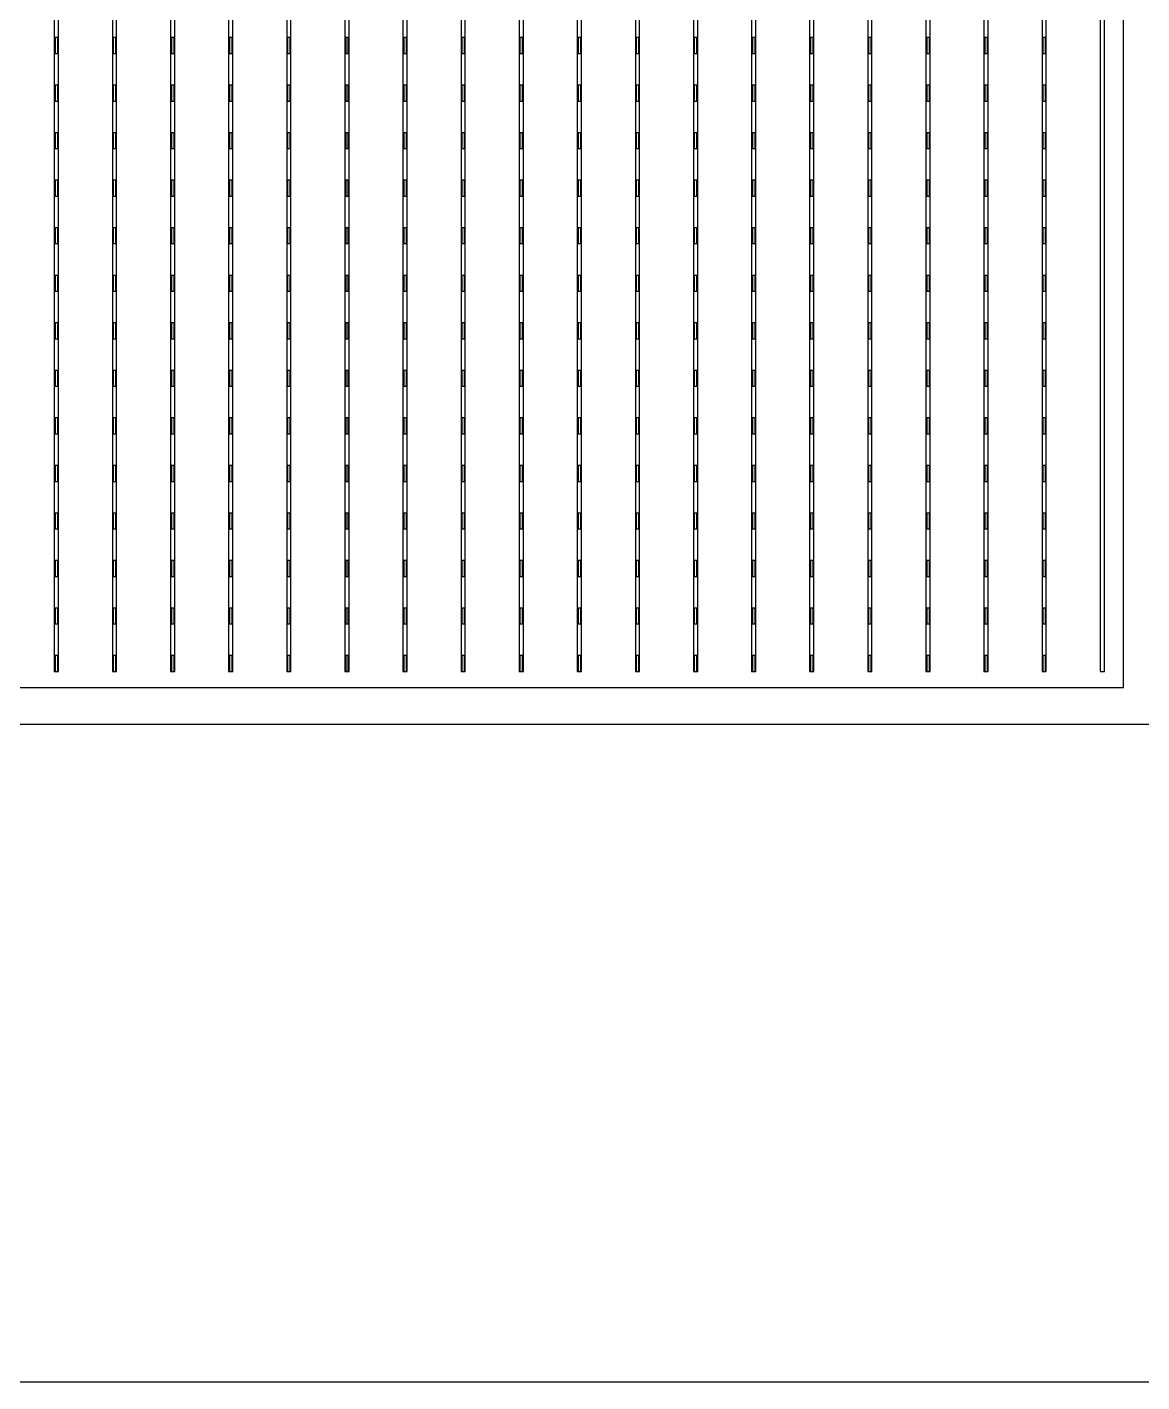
# Model space of a CAD drawing. Header units: millimetres. Extents: x -18 to 142, y -7 to 153.
# Drawn here: x 9.64 to 20.2, y -6.72 to 6.1 of the extents above; entities that cross this region are included whole.
import ezdxf

# ---------------------------------------------------------------- set-up
doc = ezdxf.new("R2010")
doc.units = ezdxf.units.MM
for name, color, linetype in [('CELLS', 5, 'Continuous'), ('CONTACT_PADS', 2, 'Continuous'), ('DICING', 4, 'Continuous'), ('FINGERS', 1, 'Continuous'), ('INSULATION', 2, 'Continuous'), ('WAFER', 1, 'Continuous')]:
    doc.layers.add(name, color=color, linetype=linetype)

msp = doc.modelspace()

# ---------------------------------------------------------------- linework, layer by layer
at = {"layer": 'CELLS'}
msp.add_lwpolyline([(20.37, -0.5), (20.37, 20.4), (-0.53, 20.4), (-0.53, -0.5), (20.37, -0.5)], close=True, dxfattribs=at)
at = {"layer": 'CONTACT_PADS'}
for points in [[(9.933, 5.85), (9.933, 6), (9.908, 6), (9.908, 5.85), (9.933, 5.85)], [(10.483, 5.85), (10.483, 6), (10.458, 6), (10.458, 5.85), (10.483, 5.85)], [(11.033, 5.85), (11.033, 6), (11.008, 6), (11.008, 5.85), (11.033, 5.85)], [(11.583, 5.85), (11.583, 6), (11.558, 6), (11.558, 5.85), (11.583, 5.85)], [(12.133, 5.85), (12.133, 6), (12.108, 6), (12.108, 5.85), (12.133, 5.85)], [(12.683, 5.85), (12.683, 6), (12.658, 6), (12.658, 5.85), (12.683, 5.85)], [(13.233, 5.85), (13.233, 6), (13.208, 6), (13.208, 5.85), (13.233, 5.85)], [(13.783, 5.85), (13.783, 6), (13.758, 6), (13.758, 5.85), (13.783, 5.85)], [(14.333, 5.85), (14.333, 6), (14.308, 6), (14.308, 5.85), (14.333, 5.85)], [(14.883, 5.85), (14.883, 6), (14.858, 6), (14.858, 5.85), (14.883, 5.85)], [(15.433, 5.85), (15.433, 6), (15.408, 6), (15.408, 5.85), (15.433, 5.85)], [(15.983, 5.85), (15.983, 6), (15.958, 6), (15.958, 5.85), (15.983, 5.85)], [(16.533, 5.85), (16.533, 6), (16.508, 6), (16.508, 5.85), (16.533, 5.85)], [(17.083, 5.85), (17.083, 6), (17.058, 6), (17.058, 5.85), (17.083, 5.85)], [(17.633, 5.85), (17.633, 6), (17.608, 6), (17.608, 5.85), (17.633, 5.85)], [(18.183, 5.85), (18.183, 6), (18.158, 6), (18.158, 5.85), (18.183, 5.85)], [(18.733, 5.85), (18.733, 6), (18.708, 6), (18.708, 5.85), (18.733, 5.85)], [(19.283, 5.85), (19.283, 6), (19.258, 6), (19.258, 5.85), (19.283, 5.85)], [(9.933, 5.4), (9.933, 5.55), (9.908, 5.55), (9.908, 5.4), (9.933, 5.4)], [(10.483, 5.4), (10.483, 5.55), (10.458, 5.55), (10.458, 5.4), (10.483, 5.4)], [(11.033, 5.4), (11.033, 5.55), (11.008, 5.55), (11.008, 5.4), (11.033, 5.4)], [(11.583, 5.4), (11.583, 5.55), (11.558, 5.55), (11.558, 5.4), (11.583, 5.4)], [(12.133, 5.4), (12.133, 5.55), (12.108, 5.55), (12.108, 5.4), (12.133, 5.4)], [(12.683, 5.4), (12.683, 5.55), (12.658, 5.55), (12.658, 5.4), (12.683, 5.4)], [(13.233, 5.4), (13.233, 5.55), (13.208, 5.55), (13.208, 5.4), (13.233, 5.4)], [(13.783, 5.4), (13.783, 5.55), (13.758, 5.55), (13.758, 5.4), (13.783, 5.4)], [(14.333, 5.4), (14.333, 5.55), (14.308, 5.55), (14.308, 5.4), (14.333, 5.4)], [(14.883, 5.4), (14.883, 5.55), (14.858, 5.55), (14.858, 5.4), (14.883, 5.4)], [(15.433, 5.4), (15.433, 5.55), (15.408, 5.55), (15.408, 5.4), (15.433, 5.4)], [(15.983, 5.4), (15.983, 5.55), (15.958, 5.55), (15.958, 5.4), (15.983, 5.4)], [(16.533, 5.4), (16.533, 5.55), (16.508, 5.55), (16.508, 5.4), (16.533, 5.4)], [(17.083, 5.4), (17.083, 5.55), (17.058, 5.55), (17.058, 5.4), (17.083, 5.4)], [(17.633, 5.4), (17.633, 5.55), (17.608, 5.55), (17.608, 5.4), (17.633, 5.4)], [(18.183, 5.4), (18.183, 5.55), (18.158, 5.55), (18.158, 5.4), (18.183, 5.4)], [(18.733, 5.4), (18.733, 5.55), (18.708, 5.55), (18.708, 5.4), (18.733, 5.4)], [(19.283, 5.4), (19.283, 5.55), (19.258, 5.55), (19.258, 5.4), (19.283, 5.4)], [(9.933, 4.95), (9.933, 5.1), (9.908, 5.1), (9.908, 4.95), (9.933, 4.95)], [(10.483, 4.95), (10.483, 5.1), (10.458, 5.1), (10.458, 4.95), (10.483, 4.95)], [(11.033, 4.95), (11.033, 5.1), (11.008, 5.1), (11.008, 4.95), (11.033, 4.95)], [(11.583, 4.95), (11.583, 5.1), (11.558, 5.1), (11.558, 4.95), (11.583, 4.95)], [(12.133, 4.95), (12.133, 5.1), (12.108, 5.1), (12.108, 4.95), (12.133, 4.95)], [(12.683, 4.95), (12.683, 5.1), (12.658, 5.1), (12.658, 4.95), (12.683, 4.95)], [(13.233, 4.95), (13.233, 5.1), (13.208, 5.1), (13.208, 4.95), (13.233, 4.95)], [(13.783, 4.95), (13.783, 5.1), (13.758, 5.1), (13.758, 4.95), (13.783, 4.95)], [(14.333, 4.95), (14.333, 5.1), (14.308, 5.1), (14.308, 4.95), (14.333, 4.95)], [(14.883, 4.95), (14.883, 5.1), (14.858, 5.1), (14.858, 4.95), (14.883, 4.95)], [(15.433, 4.95), (15.433, 5.1), (15.408, 5.1), (15.408, 4.95), (15.433, 4.95)], [(15.983, 4.95), (15.983, 5.1), (15.958, 5.1), (15.958, 4.95), (15.983, 4.95)], [(16.533, 4.95), (16.533, 5.1), (16.508, 5.1), (16.508, 4.95), (16.533, 4.95)], [(17.083, 4.95), (17.083, 5.1), (17.058, 5.1), (17.058, 4.95), (17.083, 4.95)], [(17.633, 4.95), (17.633, 5.1), (17.608, 5.1), (17.608, 4.95), (17.633, 4.95)], [(18.183, 4.95), (18.183, 5.1), (18.158, 5.1), (18.158, 4.95), (18.183, 4.95)], [(18.733, 4.95), (18.733, 5.1), (18.708, 5.1), (18.708, 4.95), (18.733, 4.95)], [(19.283, 4.95), (19.283, 5.1), (19.258, 5.1), (19.258, 4.95), (19.283, 4.95)], [(9.933, 4.5), (9.933, 4.65), (9.908, 4.65), (9.908, 4.5), (9.933, 4.5)], [(10.483, 4.5), (10.483, 4.65), (10.458, 4.65), (10.458, 4.5), (10.483, 4.5)], [(11.033, 4.5), (11.033, 4.65), (11.008, 4.65), (11.008, 4.5), (11.033, 4.5)], [(11.583, 4.5), (11.583, 4.65), (11.558, 4.65), (11.558, 4.5), (11.583, 4.5)], [(12.133, 4.5), (12.133, 4.65), (12.108, 4.65), (12.108, 4.5), (12.133, 4.5)], [(12.683, 4.5), (12.683, 4.65), (12.658, 4.65), (12.658, 4.5), (12.683, 4.5)], [(13.233, 4.5), (13.233, 4.65), (13.208, 4.65), (13.208, 4.5), (13.233, 4.5)], [(13.783, 4.5), (13.783, 4.65), (13.758, 4.65), (13.758, 4.5), (13.783, 4.5)], [(14.333, 4.5), (14.333, 4.65), (14.308, 4.65), (14.308, 4.5), (14.333, 4.5)], [(14.883, 4.5), (14.883, 4.65), (14.858, 4.65), (14.858, 4.5), (14.883, 4.5)], [(15.433, 4.5), (15.433, 4.65), (15.408, 4.65), (15.408, 4.5), (15.433, 4.5)], [(15.983, 4.5), (15.983, 4.65), (15.958, 4.65), (15.958, 4.5), (15.983, 4.5)], [(16.533, 4.5), (16.533, 4.65), (16.508, 4.65), (16.508, 4.5), (16.533, 4.5)], [(17.083, 4.5), (17.083, 4.65), (17.058, 4.65), (17.058, 4.5), (17.083, 4.5)], [(17.633, 4.5), (17.633, 4.65), (17.608, 4.65), (17.608, 4.5), (17.633, 4.5)], [(18.183, 4.5), (18.183, 4.65), (18.158, 4.65), (18.158, 4.5), (18.183, 4.5)], [(18.733, 4.5), (18.733, 4.65), (18.708, 4.65), (18.708, 4.5), (18.733, 4.5)], [(19.283, 4.5), (19.283, 4.65), (19.258, 4.65), (19.258, 4.5), (19.283, 4.5)], [(9.933, 4.05), (9.933, 4.2), (9.908, 4.2), (9.908, 4.05), (9.933, 4.05)], [(10.483, 4.05), (10.483, 4.2), (10.458, 4.2), (10.458, 4.05), (10.483, 4.05)], [(11.033, 4.05), (11.033, 4.2), (11.008, 4.2), (11.008, 4.05), (11.033, 4.05)], [(11.583, 4.05), (11.583, 4.2), (11.558, 4.2), (11.558, 4.05), (11.583, 4.05)], [(12.133, 4.05), (12.133, 4.2), (12.108, 4.2), (12.108, 4.05), (12.133, 4.05)], [(12.683, 4.05), (12.683, 4.2), (12.658, 4.2), (12.658, 4.05), (12.683, 4.05)], [(13.233, 4.05), (13.233, 4.2), (13.208, 4.2), (13.208, 4.05), (13.233, 4.05)], [(13.783, 4.05), (13.783, 4.2), (13.758, 4.2), (13.758, 4.05), (13.783, 4.05)], [(14.333, 4.05), (14.333, 4.2), (14.308, 4.2), (14.308, 4.05), (14.333, 4.05)], [(14.883, 4.05), (14.883, 4.2), (14.858, 4.2), (14.858, 4.05), (14.883, 4.05)], [(15.433, 4.05), (15.433, 4.2), (15.408, 4.2), (15.408, 4.05), (15.433, 4.05)], [(15.983, 4.05), (15.983, 4.2), (15.958, 4.2), (15.958, 4.05), (15.983, 4.05)], [(16.533, 4.05), (16.533, 4.2), (16.508, 4.2), (16.508, 4.05), (16.533, 4.05)], [(17.083, 4.05), (17.083, 4.2), (17.058, 4.2), (17.058, 4.05), (17.083, 4.05)], [(17.633, 4.05), (17.633, 4.2), (17.608, 4.2), (17.608, 4.05), (17.633, 4.05)], [(18.183, 4.05), (18.183, 4.2), (18.158, 4.2), (18.158, 4.05), (18.183, 4.05)], [(18.733, 4.05), (18.733, 4.2), (18.708, 4.2), (18.708, 4.05), (18.733, 4.05)], [(19.283, 4.05), (19.283, 4.2), (19.258, 4.2), (19.258, 4.05), (19.283, 4.05)], [(9.933, 3.6), (9.933, 3.75), (9.908, 3.75), (9.908, 3.6), (9.933, 3.6)], [(10.483, 3.6), (10.483, 3.75), (10.458, 3.75), (10.458, 3.6), (10.483, 3.6)], [(11.033, 3.6), (11.033, 3.75), (11.008, 3.75), (11.008, 3.6), (11.033, 3.6)], [(11.583, 3.6), (11.583, 3.75), (11.558, 3.75), (11.558, 3.6), (11.583, 3.6)], [(12.133, 3.6), (12.133, 3.75), (12.108, 3.75), (12.108, 3.6), (12.133, 3.6)], [(12.683, 3.6), (12.683, 3.75), (12.658, 3.75), (12.658, 3.6), (12.683, 3.6)], [(13.233, 3.6), (13.233, 3.75), (13.208, 3.75), (13.208, 3.6), (13.233, 3.6)], [(13.783, 3.6), (13.783, 3.75), (13.758, 3.75), (13.758, 3.6), (13.783, 3.6)], [(14.333, 3.6), (14.333, 3.75), (14.308, 3.75), (14.308, 3.6), (14.333, 3.6)], [(14.883, 3.6), (14.883, 3.75), (14.858, 3.75), (14.858, 3.6), (14.883, 3.6)], [(15.433, 3.6), (15.433, 3.75), (15.408, 3.75), (15.408, 3.6), (15.433, 3.6)], [(15.983, 3.6), (15.983, 3.75), (15.958, 3.75), (15.958, 3.6), (15.983, 3.6)], [(16.533, 3.6), (16.533, 3.75), (16.508, 3.75), (16.508, 3.6), (16.533, 3.6)], [(17.083, 3.6), (17.083, 3.75), (17.058, 3.75), (17.058, 3.6), (17.083, 3.6)], [(17.633, 3.6), (17.633, 3.75), (17.608, 3.75), (17.608, 3.6), (17.633, 3.6)], [(18.183, 3.6), (18.183, 3.75), (18.158, 3.75), (18.158, 3.6), (18.183, 3.6)], [(18.733, 3.6), (18.733, 3.75), (18.708, 3.75), (18.708, 3.6), (18.733, 3.6)], [(19.283, 3.6), (19.283, 3.75), (19.258, 3.75), (19.258, 3.6), (19.283, 3.6)], [(9.933, 3.15), (9.933, 3.3), (9.908, 3.3), (9.908, 3.15), (9.933, 3.15)], [(10.483, 3.15), (10.483, 3.3), (10.458, 3.3), (10.458, 3.15), (10.483, 3.15)], [(11.033, 3.15), (11.033, 3.3), (11.008, 3.3), (11.008, 3.15), (11.033, 3.15)], [(11.583, 3.15), (11.583, 3.3), (11.558, 3.3), (11.558, 3.15), (11.583, 3.15)], [(12.133, 3.15), (12.133, 3.3), (12.108, 3.3), (12.108, 3.15), (12.133, 3.15)], [(12.683, 3.15), (12.683, 3.3), (12.658, 3.3), (12.658, 3.15), (12.683, 3.15)], [(13.233, 3.15), (13.233, 3.3), (13.208, 3.3), (13.208, 3.15), (13.233, 3.15)], [(13.783, 3.15), (13.783, 3.3), (13.758, 3.3), (13.758, 3.15), (13.783, 3.15)], [(14.333, 3.15), (14.333, 3.3), (14.308, 3.3), (14.308, 3.15), (14.333, 3.15)], [(14.883, 3.15), (14.883, 3.3), (14.858, 3.3), (14.858, 3.15), (14.883, 3.15)], [(15.433, 3.15), (15.433, 3.3), (15.408, 3.3), (15.408, 3.15), (15.433, 3.15)], [(15.983, 3.15), (15.983, 3.3), (15.958, 3.3), (15.958, 3.15), (15.983, 3.15)], [(16.533, 3.15), (16.533, 3.3), (16.508, 3.3), (16.508, 3.15), (16.533, 3.15)], [(17.083, 3.15), (17.083, 3.3), (17.058, 3.3), (17.058, 3.15), (17.083, 3.15)], [(17.633, 3.15), (17.633, 3.3), (17.608, 3.3), (17.608, 3.15), (17.633, 3.15)], [(18.183, 3.15), (18.183, 3.3), (18.158, 3.3), (18.158, 3.15), (18.183, 3.15)], [(18.733, 3.15), (18.733, 3.3), (18.708, 3.3), (18.708, 3.15), (18.733, 3.15)], [(19.283, 3.15), (19.283, 3.3), (19.258, 3.3), (19.258, 3.15), (19.283, 3.15)], [(9.933, 2.7), (9.933, 2.85), (9.908, 2.85), (9.908, 2.7), (9.933, 2.7)], [(10.483, 2.7), (10.483, 2.85), (10.458, 2.85), (10.458, 2.7), (10.483, 2.7)], [(11.033, 2.7), (11.033, 2.85), (11.008, 2.85), (11.008, 2.7), (11.033, 2.7)], [(11.583, 2.7), (11.583, 2.85), (11.558, 2.85), (11.558, 2.7), (11.583, 2.7)], [(12.133, 2.7), (12.133, 2.85), (12.108, 2.85), (12.108, 2.7), (12.133, 2.7)], [(12.683, 2.7), (12.683, 2.85), (12.658, 2.85), (12.658, 2.7), (12.683, 2.7)], [(13.233, 2.7), (13.233, 2.85), (13.208, 2.85), (13.208, 2.7), (13.233, 2.7)], [(13.783, 2.7), (13.783, 2.85), (13.758, 2.85), (13.758, 2.7), (13.783, 2.7)], [(14.333, 2.7), (14.333, 2.85), (14.308, 2.85), (14.308, 2.7), (14.333, 2.7)], [(14.883, 2.7), (14.883, 2.85), (14.858, 2.85), (14.858, 2.7), (14.883, 2.7)], [(15.433, 2.7), (15.433, 2.85), (15.408, 2.85), (15.408, 2.7), (15.433, 2.7)], [(15.983, 2.7), (15.983, 2.85), (15.958, 2.85), (15.958, 2.7), (15.983, 2.7)], [(16.533, 2.7), (16.533, 2.85), (16.508, 2.85), (16.508, 2.7), (16.533, 2.7)], [(17.083, 2.7), (17.083, 2.85), (17.058, 2.85), (17.058, 2.7), (17.083, 2.7)], [(17.633, 2.7), (17.633, 2.85), (17.608, 2.85), (17.608, 2.7), (17.633, 2.7)], [(18.183, 2.7), (18.183, 2.85), (18.158, 2.85), (18.158, 2.7), (18.183, 2.7)], [(18.733, 2.7), (18.733, 2.85), (18.708, 2.85), (18.708, 2.7), (18.733, 2.7)], [(19.283, 2.7), (19.283, 2.85), (19.258, 2.85), (19.258, 2.7), (19.283, 2.7)], [(9.933, 2.25), (9.933, 2.4), (9.908, 2.4), (9.908, 2.25), (9.933, 2.25)], [(10.483, 2.25), (10.483, 2.4), (10.458, 2.4), (10.458, 2.25), (10.483, 2.25)], [(11.033, 2.25), (11.033, 2.4), (11.008, 2.4), (11.008, 2.25), (11.033, 2.25)], [(11.583, 2.25), (11.583, 2.4), (11.558, 2.4), (11.558, 2.25), (11.583, 2.25)], [(12.133, 2.25), (12.133, 2.4), (12.108, 2.4), (12.108, 2.25), (12.133, 2.25)], [(12.683, 2.25), (12.683, 2.4), (12.658, 2.4), (12.658, 2.25), (12.683, 2.25)], [(13.233, 2.25), (13.233, 2.4), (13.208, 2.4), (13.208, 2.25), (13.233, 2.25)], [(13.783, 2.25), (13.783, 2.4), (13.758, 2.4), (13.758, 2.25), (13.783, 2.25)], [(14.333, 2.25), (14.333, 2.4), (14.308, 2.4), (14.308, 2.25), (14.333, 2.25)], [(14.883, 2.25), (14.883, 2.4), (14.858, 2.4), (14.858, 2.25), (14.883, 2.25)], [(15.433, 2.25), (15.433, 2.4), (15.408, 2.4), (15.408, 2.25), (15.433, 2.25)], [(15.983, 2.25), (15.983, 2.4), (15.958, 2.4), (15.958, 2.25), (15.983, 2.25)], [(16.533, 2.25), (16.533, 2.4), (16.508, 2.4), (16.508, 2.25), (16.533, 2.25)], [(17.083, 2.25), (17.083, 2.4), (17.058, 2.4), (17.058, 2.25), (17.083, 2.25)], [(17.633, 2.25), (17.633, 2.4), (17.608, 2.4), (17.608, 2.25), (17.633, 2.25)], [(18.183, 2.25), (18.183, 2.4), (18.158, 2.4), (18.158, 2.25), (18.183, 2.25)], [(18.733, 2.25), (18.733, 2.4), (18.708, 2.4), (18.708, 2.25), (18.733, 2.25)], [(19.283, 2.25), (19.283, 2.4), (19.258, 2.4), (19.258, 2.25), (19.283, 2.25)], [(9.933, 1.8), (9.933, 1.95), (9.908, 1.95), (9.908, 1.8), (9.933, 1.8)], [(10.483, 1.8), (10.483, 1.95), (10.458, 1.95), (10.458, 1.8), (10.483, 1.8)], [(11.033, 1.8), (11.033, 1.95), (11.008, 1.95), (11.008, 1.8), (11.033, 1.8)], [(11.583, 1.8), (11.583, 1.95), (11.558, 1.95), (11.558, 1.8), (11.583, 1.8)], [(12.133, 1.8), (12.133, 1.95), (12.108, 1.95), (12.108, 1.8), (12.133, 1.8)], [(12.683, 1.8), (12.683, 1.95), (12.658, 1.95), (12.658, 1.8), (12.683, 1.8)], [(13.233, 1.8), (13.233, 1.95), (13.208, 1.95), (13.208, 1.8), (13.233, 1.8)], [(13.783, 1.8), (13.783, 1.95), (13.758, 1.95), (13.758, 1.8), (13.783, 1.8)], [(14.333, 1.8), (14.333, 1.95), (14.308, 1.95), (14.308, 1.8), (14.333, 1.8)], [(14.883, 1.8), (14.883, 1.95), (14.858, 1.95), (14.858, 1.8), (14.883, 1.8)], [(15.433, 1.8), (15.433, 1.95), (15.408, 1.95), (15.408, 1.8), (15.433, 1.8)], [(15.983, 1.8), (15.983, 1.95), (15.958, 1.95), (15.958, 1.8), (15.983, 1.8)], [(16.533, 1.8), (16.533, 1.95), (16.508, 1.95), (16.508, 1.8), (16.533, 1.8)], [(17.083, 1.8), (17.083, 1.95), (17.058, 1.95), (17.058, 1.8), (17.083, 1.8)], [(17.633, 1.8), (17.633, 1.95), (17.608, 1.95), (17.608, 1.8), (17.633, 1.8)], [(18.183, 1.8), (18.183, 1.95), (18.158, 1.95), (18.158, 1.8), (18.183, 1.8)], [(18.733, 1.8), (18.733, 1.95), (18.708, 1.95), (18.708, 1.8), (18.733, 1.8)], [(19.283, 1.8), (19.283, 1.95), (19.258, 1.95), (19.258, 1.8), (19.283, 1.8)], [(9.933, 1.35), (9.933, 1.5), (9.908, 1.5), (9.908, 1.35), (9.933, 1.35)], [(10.483, 1.35), (10.483, 1.5), (10.458, 1.5), (10.458, 1.35), (10.483, 1.35)], [(11.033, 1.35), (11.033, 1.5), (11.008, 1.5), (11.008, 1.35), (11.033, 1.35)], [(11.583, 1.35), (11.583, 1.5), (11.558, 1.5), (11.558, 1.35), (11.583, 1.35)], [(12.133, 1.35), (12.133, 1.5), (12.108, 1.5), (12.108, 1.35), (12.133, 1.35)], [(12.683, 1.35), (12.683, 1.5), (12.658, 1.5), (12.658, 1.35), (12.683, 1.35)], [(13.233, 1.35), (13.233, 1.5), (13.208, 1.5), (13.208, 1.35), (13.233, 1.35)], [(13.783, 1.35), (13.783, 1.5), (13.758, 1.5), (13.758, 1.35), (13.783, 1.35)], [(14.333, 1.35), (14.333, 1.5), (14.308, 1.5), (14.308, 1.35), (14.333, 1.35)], [(14.883, 1.35), (14.883, 1.5), (14.858, 1.5), (14.858, 1.35), (14.883, 1.35)], [(15.433, 1.35), (15.433, 1.5), (15.408, 1.5), (15.408, 1.35), (15.433, 1.35)], [(15.983, 1.35), (15.983, 1.5), (15.958, 1.5), (15.958, 1.35), (15.983, 1.35)], [(16.533, 1.35), (16.533, 1.5), (16.508, 1.5), (16.508, 1.35), (16.533, 1.35)], [(17.083, 1.35), (17.083, 1.5), (17.058, 1.5), (17.058, 1.35), (17.083, 1.35)], [(17.633, 1.35), (17.633, 1.5), (17.608, 1.5), (17.608, 1.35), (17.633, 1.35)], [(18.183, 1.35), (18.183, 1.5), (18.158, 1.5), (18.158, 1.35), (18.183, 1.35)], [(18.733, 1.35), (18.733, 1.5), (18.708, 1.5), (18.708, 1.35), (18.733, 1.35)], [(19.283, 1.35), (19.283, 1.5), (19.258, 1.5), (19.258, 1.35), (19.283, 1.35)], [(9.933, 0.9), (9.933, 1.05), (9.908, 1.05), (9.908, 0.9), (9.933, 0.9)], [(10.483, 0.9), (10.483, 1.05), (10.458, 1.05), (10.458, 0.9), (10.483, 0.9)], [(11.033, 0.9), (11.033, 1.05), (11.008, 1.05), (11.008, 0.9), (11.033, 0.9)], [(11.583, 0.9), (11.583, 1.05), (11.558, 1.05), (11.558, 0.9), (11.583, 0.9)], [(12.133, 0.9), (12.133, 1.05), (12.108, 1.05), (12.108, 0.9), (12.133, 0.9)], [(12.683, 0.9), (12.683, 1.05), (12.658, 1.05), (12.658, 0.9), (12.683, 0.9)], [(13.233, 0.9), (13.233, 1.05), (13.208, 1.05), (13.208, 0.9), (13.233, 0.9)], [(13.783, 0.9), (13.783, 1.05), (13.758, 1.05), (13.758, 0.9), (13.783, 0.9)], [(14.333, 0.9), (14.333, 1.05), (14.308, 1.05), (14.308, 0.9), (14.333, 0.9)], [(14.883, 0.9), (14.883, 1.05), (14.858, 1.05), (14.858, 0.9), (14.883, 0.9)], [(15.433, 0.9), (15.433, 1.05), (15.408, 1.05), (15.408, 0.9), (15.433, 0.9)], [(15.983, 0.9), (15.983, 1.05), (15.958, 1.05), (15.958, 0.9), (15.983, 0.9)], [(16.533, 0.9), (16.533, 1.05), (16.508, 1.05), (16.508, 0.9), (16.533, 0.9)], [(17.083, 0.9), (17.083, 1.05), (17.058, 1.05), (17.058, 0.9), (17.083, 0.9)], [(17.633, 0.9), (17.633, 1.05), (17.608, 1.05), (17.608, 0.9), (17.633, 0.9)], [(18.183, 0.9), (18.183, 1.05), (18.158, 1.05), (18.158, 0.9), (18.183, 0.9)], [(18.733, 0.9), (18.733, 1.05), (18.708, 1.05), (18.708, 0.9), (18.733, 0.9)], [(19.283, 0.9), (19.283, 1.05), (19.258, 1.05), (19.258, 0.9), (19.283, 0.9)], [(9.933, 0.45), (9.933, 0.6), (9.908, 0.6), (9.908, 0.45), (9.933, 0.45)], [(10.483, 0.45), (10.483, 0.6), (10.458, 0.6), (10.458, 0.45), (10.483, 0.45)], [(11.033, 0.45), (11.033, 0.6), (11.008, 0.6), (11.008, 0.45), (11.033, 0.45)], [(11.583, 0.45), (11.583, 0.6), (11.558, 0.6), (11.558, 0.45), (11.583, 0.45)], [(12.133, 0.45), (12.133, 0.6), (12.108, 0.6), (12.108, 0.45), (12.133, 0.45)], [(12.683, 0.45), (12.683, 0.6), (12.658, 0.6), (12.658, 0.45), (12.683, 0.45)], [(13.233, 0.45), (13.233, 0.6), (13.208, 0.6), (13.208, 0.45), (13.233, 0.45)], [(13.783, 0.45), (13.783, 0.6), (13.758, 0.6), (13.758, 0.45), (13.783, 0.45)], [(14.333, 0.45), (14.333, 0.6), (14.308, 0.6), (14.308, 0.45), (14.333, 0.45)], [(14.883, 0.45), (14.883, 0.6), (14.858, 0.6), (14.858, 0.45), (14.883, 0.45)], [(15.433, 0.45), (15.433, 0.6), (15.408, 0.6), (15.408, 0.45), (15.433, 0.45)], [(15.983, 0.45), (15.983, 0.6), (15.958, 0.6), (15.958, 0.45), (15.983, 0.45)], [(16.533, 0.45), (16.533, 0.6), (16.508, 0.6), (16.508, 0.45), (16.533, 0.45)], [(17.083, 0.45), (17.083, 0.6), (17.058, 0.6), (17.058, 0.45), (17.083, 0.45)], [(17.633, 0.45), (17.633, 0.6), (17.608, 0.6), (17.608, 0.45), (17.633, 0.45)], [(18.183, 0.45), (18.183, 0.6), (18.158, 0.6), (18.158, 0.45), (18.183, 0.45)], [(18.733, 0.45), (18.733, 0.6), (18.708, 0.6), (18.708, 0.45), (18.733, 0.45)], [(19.283, 0.45), (19.283, 0.6), (19.258, 0.6), (19.258, 0.45), (19.283, 0.45)], [(9.933, 0), (9.933, 0.15), (9.908, 0.15), (9.908, 0), (9.933, 0)], [(10.483, 0), (10.483, 0.15), (10.458, 0.15), (10.458, 0), (10.483, 0)], [(11.033, 0), (11.033, 0.15), (11.008, 0.15), (11.008, 0), (11.033, 0)], [(11.583, 0), (11.583, 0.15), (11.558, 0.15), (11.558, 0), (11.583, 0)], [(12.133, 0), (12.133, 0.15), (12.108, 0.15), (12.108, 0), (12.133, 0)], [(12.683, 0), (12.683, 0.15), (12.658, 0.15), (12.658, 0), (12.683, 0)], [(13.233, 0), (13.233, 0.15), (13.208, 0.15), (13.208, 0), (13.233, 0)], [(13.783, 0), (13.783, 0.15), (13.758, 0.15), (13.758, 0), (13.783, 0)], [(14.333, 0), (14.333, 0.15), (14.308, 0.15), (14.308, 0), (14.333, 0)], [(14.883, 0), (14.883, 0.15), (14.858, 0.15), (14.858, 0), (14.883, 0)], [(15.433, 0), (15.433, 0.15), (15.408, 0.15), (15.408, 0), (15.433, 0)], [(15.983, 0), (15.983, 0.15), (15.958, 0.15), (15.958, 0), (15.983, 0)], [(16.533, 0), (16.533, 0.15), (16.508, 0.15), (16.508, 0), (16.533, 0)], [(17.083, 0), (17.083, 0.15), (17.058, 0.15), (17.058, 0), (17.083, 0)], [(17.633, 0), (17.633, 0.15), (17.608, 0.15), (17.608, 0), (17.633, 0)], [(18.183, 0), (18.183, 0.15), (18.158, 0.15), (18.158, 0), (18.183, 0)], [(18.733, 0), (18.733, 0.15), (18.708, 0.15), (18.708, 0), (18.733, 0)], [(19.283, 0), (19.283, 0.15), (19.258, 0.15), (19.258, 0), (19.283, 0)]]:
    msp.add_lwpolyline(points, close=True, dxfattribs=at)
at = {"layer": 'DICING'}
for q in [(37.67, -0.5), (58.57, -0.5), (79.47, -0.5), (100.37, -0.5), (121.27, -0.5), (142.17, -0.5), (142.17, -0.5), (142.17, -0.5), (142.17, -0.5), (142.17, -0.5), (142.17, -0.5), (142.17, -0.5), (142.17, -0.5), (142.17, -0.5), (142.17, -0.5), (142.17, -0.5), (142.17, -0.5), (142.17, -0.5), (142.17, -0.5), (142.17, -0.5), (142.17, -0.5), (142.17, -0.5), (142.17, -0.5), (142.17, -0.5), (142.17, -0.5), (142.17, -0.5), (142.17, -0.5), (142.17, -0.5), (142.17, -0.5), (142.17, -0.5), (142.17, -0.5), (142.17, -0.5), (142.17, -0.5), (142.17, -0.5), (142.17, -0.5), (142.17, -0.5), (142.17, -0.5), (142.17, -0.5), (142.17, -0.5), (142.17, -0.5), (142.17, -0.5), (142.17, -0.5)]:
    msp.add_line((-17.83, -0.5), q, dxfattribs=at)
at = {"layer": 'FINGERS'}
for points in [[(9.94, 0), (9.94, 19.9), (9.9, 19.9), (9.9, 0), (9.94, 0)], [(10.49, 0), (10.49, 19.9), (10.45, 19.9), (10.45, 0), (10.49, 0)], [(11.04, 0), (11.04, 19.9), (11, 19.9), (11, 0), (11.04, 0)], [(11.59, 0), (11.59, 19.9), (11.55, 19.9), (11.55, 0), (11.59, 0)], [(12.14, 0), (12.14, 19.9), (12.1, 19.9), (12.1, 0), (12.14, 0)], [(12.69, 0), (12.69, 19.9), (12.65, 19.9), (12.65, 0), (12.69, 0)], [(13.24, 0), (13.24, 19.9), (13.2, 19.9), (13.2, 0), (13.24, 0)], [(13.79, 0), (13.79, 19.9), (13.75, 19.9), (13.75, 0), (13.79, 0)], [(14.34, 0), (14.34, 19.9), (14.3, 19.9), (14.3, 0), (14.34, 0)], [(14.89, 0), (14.89, 19.9), (14.85, 19.9), (14.85, 0), (14.89, 0)], [(15.44, 0), (15.44, 19.9), (15.4, 19.9), (15.4, 0), (15.44, 0)], [(15.99, 0), (15.99, 19.9), (15.95, 19.9), (15.95, 0), (15.99, 0)], [(16.54, 0), (16.54, 19.9), (16.5, 19.9), (16.5, 0), (16.54, 0)], [(17.09, 0), (17.09, 19.9), (17.05, 19.9), (17.05, 0), (17.09, 0)], [(17.64, 0), (17.64, 19.9), (17.6, 19.9), (17.6, 0), (17.64, 0)], [(18.19, 0), (18.19, 19.9), (18.15, 19.9), (18.15, 0), (18.19, 0)], [(18.74, 0), (18.74, 19.9), (18.7, 19.9), (18.7, 0), (18.74, 0)], [(19.29, 0), (19.29, 19.9), (19.25, 19.9), (19.25, 0), (19.29, 0)], [(19.84, 0), (19.84, 19.9), (19.8, 19.9), (19.8, 0), (19.84, 0)]]:
    msp.add_lwpolyline(points, close=True, dxfattribs=at)
at = {"layer": 'INSULATION'}
msp.add_lwpolyline([(20.02, -0.15), (20.02, 20.05), (-0.18, 20.05), (-0.18, -0.15), (20.02, -0.15)], close=True, dxfattribs=at)
at = {"layer": 'WAFER'}
msp.add_lwpolyline([(-16.136, -6.725), (140.476, -6.725), (141.545, -5.656), (141.545, 150.956), (140.476, 152.025), (-16.136, 152.025), (-17.205, 150.956), (-17.205, -5.656), (-16.136, -6.725)], close=True, dxfattribs=at)

doc.saveas('drawing.dxf')
